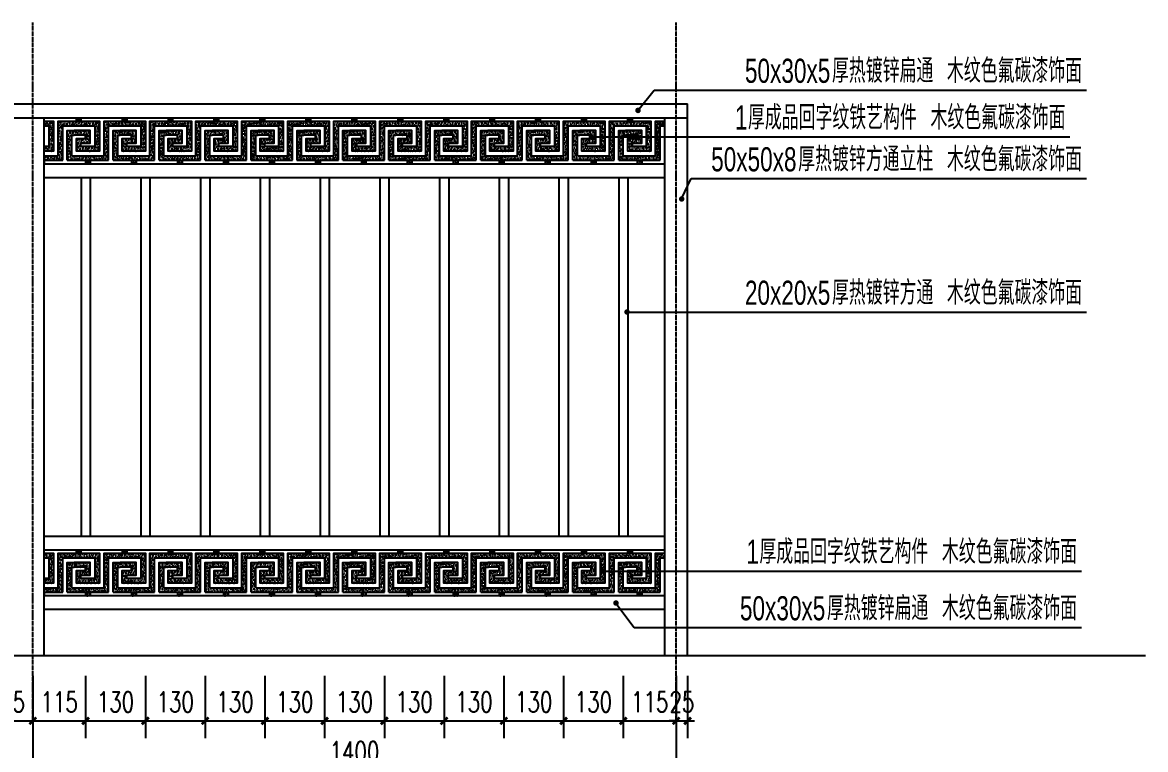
# Model space of a CAD drawing. Extents: x 89279 to 111786, y 534 to 10463.
# Drawn here: x 104512 to 106956, y 6730 to 8311 of the extents above; entities that cross this region are included whole.
import ezdxf
from ezdxf.xclip import XClip

# ---------------------------------------------------------------- set-up
doc = ezdxf.new("R2010")
doc.units = 0
doc.header["$LTSCALE"] = 10
doc.header["$MEASUREMENT"] = 0
doc.header["$XCLIPFRAME"] = 0
doc.linetypes.add('DOTE', pattern=[2.42, 2, -0.2, 0.02, -0.2])
for name, color, linetype in [('00-Palm-结构边线', 5, 'Continuous'), ('00-Palm-道路中线', 1, 'DOTE'), ('00-园建', 4, 'Continuous'), ('00-填充', 8, 'Continuous'), ('DIM_LEAD', 3, 'Continuous'), ('PUB_DIM', 3, 'Continuous'), ('PUB_TEXT', 7, 'Continuous')]:
    doc.layers.add(name, color=color, linetype=linetype)
doc.styles.add('_TCH_DIM_T3', font='SIMPLEX', dxfattribs={"width": 0.705882, "bigfont": 'GBCBIG'})
doc.styles.add('PALMstyle', font='HAIWENRS', dxfattribs={"width": 0.7, "bigfont": 'HZTXT'})
doc.dimstyles.new('_TCH_ARCH&&15', dxfattribs={"dimtxt": 44.625, "dimasz": 15, "dimexe": 37.5, "dimexo": 45, "dimgap": 18.9375, "dimtad": 1, "dimdec": 0, "dimzin": 0, "dimdsep": 46, "dimtxsty": '_TCH_DIM_T3', "dimblk": 'ARCHTICK', "dimcen": 0.09, "dimclrt": 7, "dimazin": 2, "dimtfac": 1, "dimtdec": 0, "dimtix": 1, "dimtmove": 2, "dimatfit": 3, "dimfxl": 0, "dimtolj": 1, "dimtzin": 0, "dimarcsym": 0})

# ---------------------------------------------------------------- blocks, each defined once
blk = doc.blocks.new('DGF')
at = {"layer": '00-填充'}
h = blk.add_hatch(dxfattribs=at)
h.set_pattern_fill('AR-SAND', color=256, scale=2)
h.set_pattern_definition([(37.5, (-4886.039, 140.2917), (-0.16000313, 4.89413237), [0, -3.8608, 0, -4.318, 0, -4.1275]), (7.5, (-4886.039, 140.292), (4.49523283, 7.168251), [0, -2.0828, 0, -3.4798, 0, -1.3335]), (327.5, (-4889.163, 140.2917), (7.9099237, 0.01437185), [0, -1.27, 0, -4.572, 0, -5.969]), (317.5, (-4889.163, 140.292), (7.63556452, 2.22929323), [0, -0.635, 0, -2.9972, 0, -3.429])])
h.paths.add_polyline_path([(98370.5, 8236.9), (98280.5, 8236.9), (98280.5, 8162.6), (98290.5, 8152.6), (98290.5, 8226.9), (98316, 8226.9), (98360.5, 8226.9), (98360.5, 8181.8), (98330.3, 8181.8), (98330.3, 8189.4), (98350.5, 8189.4), (98350.5, 8216.9), (98315.6, 8216.9), (98300.5, 8216.9), (98300.5, 8151.9), (98390.5, 8151.9), (98380.5, 8161.9), (98310.5, 8161.9), (98310.5, 8206.9), (98315.6, 8206.9), (98340.5, 8206.9), (98340.5, 8199.4), (98320.3, 8199.4), (98320.3, 8171.8), (98370.5, 8171.8)])
h = blk.add_hatch(dxfattribs=at)
h.set_pattern_fill('AR-SAND', color=256, scale=2)
h.set_pattern_definition([(37.5, (-5286.039, 140.2917), (-0.16000313, 4.89413237), [0, -3.8608, 0, -4.318, 0, -4.1275]), (7.5, (-5286.039, 140.292), (4.49523283, 7.168251), [0, -2.0828, 0, -3.4798, 0, -1.3335]), (327.5, (-5289.163, 140.2917), (7.9099237, 0.01437185), [0, -1.27, 0, -4.572, 0, -5.969]), (317.5, (-5289.163, 140.292), (7.63556452, 2.22929323), [0, -0.635, 0, -2.9972, 0, -3.429])])
h.paths.add_polyline_path([(98330.5, 8244.4), (98320.5, 8244.4), (98320.5, 8236.9), (98330.5, 8236.9)])
h.paths.add_polyline_path([(98350.5, 8151.9), (98340.5, 8151.9), (98340.5, 8144.4), (98350.5, 8144.4)])
at = {"layer": '00-园建', "color": 1}
for p, q in [((98300.5, 8151.9), (98390.5, 8151.9)), ((98310.5, 8161.9), (98380.5, 8161.9))]:
    blk.add_line(p, q, dxfattribs=at)
for points in [[(98280.5, 8162.6), (98280.5, 8236.9), (98370.5, 8236.9), (98370.5, 8236.9), (98370.5, 8171.8), (98320.3, 8171.8), (98320.3, 8199.4), (98340.5, 8199.4), (98340.5, 8206.9), (98315.6, 8206.9)], [(98320.5, 8236.9), (98320.5, 8244.4)], [(98330.5, 8236.9), (98330.5, 8244.4)], [(98290.5, 8151.9), (98290.5, 8226.9), (98316, 8226.9), (98360.5, 8226.9), (98360.5, 8181.8), (98330.3, 8181.8), (98330.3, 8189.4), (98350.5, 8189.4), (98350.5, 8216.9), (98315.6, 8216.9)], [(98300.5, 8151.9), (98300.5, 8216.9), (98350.5, 8216.9)], [(98310.5, 8161.9), (98310.5, 8206.9), (98315.6, 8206.9)], [(98340.5, 8151.9), (98340.5, 8144.4)], [(98350.5, 8151.9), (98350.5, 8144.4)]]:
    blk.add_lwpolyline(points, dxfattribs=at)
blk = doc.blocks.new('_ArchTick')
at = {"color": 0, "linetype": 'ByBlock', "const_width": 0.4}
blk.add_lwpolyline([(-0.5, -0.5), (0.5, 0.5)], dxfattribs=at)
blk = doc.blocks.new('*D61')
at = {"layer": 'Defpoints', "color": 0, "transparency": 16777216}
for p in [(103134.4, 6849.1), (104534.4, 6849.1), (104534.4, 6683.3)]:
    blk.add_point(p, dxfattribs=at)
at = {"layer": 'PUB_DIM', "color": 0, "lineweight": -2, "transparency": 16777216}
for p, q in [((103134.4, 6804.1), (103134.4, 6645.8)), ((104534.4, 6804.1), (104534.4, 6645.8)), ((103134.4, 6683.3), (104534.4, 6683.3))]:
    blk.add_line(p, q, dxfattribs=at)
at = {"layer": 'PUB_DIM', "color": 0, "lineweight": -2, "transparency": 16777216, "xscale": 15, "yscale": 15, "zscale": 15, "rotation": 180}
blk.add_blockref('_ArchTick', (103134.4, 6683.3), dxfattribs=at)
at = {"layer": 'PUB_DIM', "color": 0, "lineweight": -2, "transparency": 16777216, "xscale": 15, "yscale": 15, "zscale": 15}
blk.add_blockref('_ArchTick', (104534.4, 6683.3), dxfattribs=at)
at = {"layer": 'PUB_DIM', "color": 7, "transparency": 16777216, "insert": (103819.4, 6724.6), "char_height": 44.62, "attachment_point": 5, "style": '_TCH_DIM_T3'}
blk.add_mtext('\\A1;1400', dxfattribs=at)
blk = doc.blocks.new('*D62')
at = {"layer": 'Defpoints', "color": 0, "transparency": 16777216}
for p in [(104534.4, 6849.1), (105934.4, 6849.1), (105934.4, 6683.3)]:
    blk.add_point(p, dxfattribs=at)
at = {"layer": 'PUB_DIM', "color": 0, "lineweight": -2, "transparency": 16777216}
for p, q in [((104534.4, 6804.1), (104534.4, 6645.8)), ((105934.4, 6804.1), (105934.4, 6645.8)), ((104534.4, 6683.3), (105934.4, 6683.3))]:
    blk.add_line(p, q, dxfattribs=at)
at = {"layer": 'PUB_DIM', "color": 0, "lineweight": -2, "transparency": 16777216, "xscale": 15, "yscale": 15, "zscale": 15, "rotation": 180}
blk.add_blockref('_ArchTick', (104534.4, 6683.3), dxfattribs=at)
at = {"layer": 'PUB_DIM', "color": 0, "lineweight": -2, "transparency": 16777216, "xscale": 15, "yscale": 15, "zscale": 15}
blk.add_blockref('_ArchTick', (105934.4, 6683.3), dxfattribs=at)
at = {"layer": 'PUB_DIM', "color": 7, "transparency": 16777216, "insert": (105234.4, 6724.6), "char_height": 44.62, "attachment_point": 5, "style": '_TCH_DIM_T3'}
blk.add_mtext('\\A1;1400', dxfattribs=at)
blk = doc.blocks.new('*D190')
at = {"layer": 'Defpoints', "color": 0, "transparency": 16777216}
for p in [(104419.4, 6934.9), (104534.4, 6934.9), (104534.4, 6791.9)]:
    blk.add_point(p, dxfattribs=at)
at = {"layer": 'PUB_DIM', "color": 0, "lineweight": -2, "transparency": 16777216}
for p, q in [((104419.4, 6889.9), (104419.4, 6754.4)), ((104534.4, 6889.9), (104534.4, 6754.4)), ((104419.4, 6791.9), (104534.4, 6791.9))]:
    blk.add_line(p, q, dxfattribs=at)
at = {"layer": 'PUB_DIM', "color": 0, "lineweight": -2, "transparency": 16777216, "xscale": 15, "yscale": 15, "zscale": 15, "rotation": 180}
blk.add_blockref('_ArchTick', (104419.4, 6791.9), dxfattribs=at)
at = {"layer": 'PUB_DIM', "color": 0, "lineweight": -2, "transparency": 16777216, "xscale": 15, "yscale": 15, "zscale": 15}
blk.add_blockref('_ArchTick', (104534.4, 6791.9), dxfattribs=at)
at = {"layer": 'PUB_DIM', "color": 7, "transparency": 16777216, "insert": (104476.9, 6833.1), "char_height": 44.62, "attachment_point": 5, "style": '_TCH_DIM_T3'}
blk.add_mtext('\\A1;115', dxfattribs=at)
blk = doc.blocks.new('*D191')
at = {"layer": 'Defpoints', "color": 0, "transparency": 16777216}
for p in [(104534.4, 6934.9), (104649.4, 6934.9), (104649.4, 6791.9)]:
    blk.add_point(p, dxfattribs=at)
at = {"layer": 'PUB_DIM', "color": 0, "lineweight": -2, "transparency": 16777216}
for p, q in [((104534.4, 6889.9), (104534.4, 6754.4)), ((104649.4, 6889.9), (104649.4, 6754.4)), ((104534.4, 6791.9), (104649.4, 6791.9))]:
    blk.add_line(p, q, dxfattribs=at)
at = {"layer": 'PUB_DIM', "color": 0, "lineweight": -2, "transparency": 16777216, "xscale": 15, "yscale": 15, "zscale": 15, "rotation": 180}
blk.add_blockref('_ArchTick', (104534.4, 6791.9), dxfattribs=at)
at = {"layer": 'PUB_DIM', "color": 0, "lineweight": -2, "transparency": 16777216, "xscale": 15, "yscale": 15, "zscale": 15}
blk.add_blockref('_ArchTick', (104649.4, 6791.9), dxfattribs=at)
at = {"layer": 'PUB_DIM', "color": 7, "transparency": 16777216, "insert": (104591.9, 6833.1), "char_height": 44.62, "attachment_point": 5, "style": '_TCH_DIM_T3'}
blk.add_mtext('\\A1;115', dxfattribs=at)
blk = doc.blocks.new('*D192')
at = {"layer": 'Defpoints', "color": 0, "transparency": 16777216}
for p in [(104649.4, 6934.9), (104779.4, 6934.9), (104779.4, 6791.9)]:
    blk.add_point(p, dxfattribs=at)
at = {"layer": 'PUB_DIM', "color": 0, "lineweight": -2, "transparency": 16777216}
for p, q in [((104649.4, 6889.9), (104649.4, 6754.4)), ((104779.4, 6889.9), (104779.4, 6754.4)), ((104649.4, 6791.9), (104779.4, 6791.9))]:
    blk.add_line(p, q, dxfattribs=at)
at = {"layer": 'PUB_DIM', "color": 0, "lineweight": -2, "transparency": 16777216, "xscale": 15, "yscale": 15, "zscale": 15, "rotation": 180}
blk.add_blockref('_ArchTick', (104649.4, 6791.9), dxfattribs=at)
at = {"layer": 'PUB_DIM', "color": 0, "lineweight": -2, "transparency": 16777216, "xscale": 15, "yscale": 15, "zscale": 15}
blk.add_blockref('_ArchTick', (104779.4, 6791.9), dxfattribs=at)
at = {"layer": 'PUB_DIM', "color": 7, "transparency": 16777216, "insert": (104714.4, 6833.1), "char_height": 44.62, "attachment_point": 5, "style": '_TCH_DIM_T3'}
blk.add_mtext('\\A1;130', dxfattribs=at)
blk = doc.blocks.new('*D193')
at = {"layer": 'Defpoints', "color": 0, "transparency": 16777216}
for p in [(104779.4, 6934.9), (104909.4, 6934.9), (104909.4, 6791.9)]:
    blk.add_point(p, dxfattribs=at)
at = {"layer": 'PUB_DIM', "color": 0, "lineweight": -2, "transparency": 16777216}
for p, q in [((104779.4, 6889.9), (104779.4, 6754.4)), ((104909.4, 6889.9), (104909.4, 6754.4)), ((104779.4, 6791.9), (104909.4, 6791.9))]:
    blk.add_line(p, q, dxfattribs=at)
at = {"layer": 'PUB_DIM', "color": 0, "lineweight": -2, "transparency": 16777216, "xscale": 15, "yscale": 15, "zscale": 15, "rotation": 180}
blk.add_blockref('_ArchTick', (104779.4, 6791.9), dxfattribs=at)
at = {"layer": 'PUB_DIM', "color": 0, "lineweight": -2, "transparency": 16777216, "xscale": 15, "yscale": 15, "zscale": 15}
blk.add_blockref('_ArchTick', (104909.4, 6791.9), dxfattribs=at)
at = {"layer": 'PUB_DIM', "color": 7, "transparency": 16777216, "insert": (104844.4, 6833.1), "char_height": 44.62, "attachment_point": 5, "style": '_TCH_DIM_T3'}
blk.add_mtext('\\A1;130', dxfattribs=at)
blk = doc.blocks.new('*D194')
at = {"layer": 'Defpoints', "color": 0, "transparency": 16777216}
for p in [(104909.4, 6934.9), (105039.4, 6934.9), (105039.4, 6791.9)]:
    blk.add_point(p, dxfattribs=at)
at = {"layer": 'PUB_DIM', "color": 0, "lineweight": -2, "transparency": 16777216}
for p, q in [((104909.4, 6889.9), (104909.4, 6754.4)), ((105039.4, 6889.9), (105039.4, 6754.4)), ((104909.4, 6791.9), (105039.4, 6791.9))]:
    blk.add_line(p, q, dxfattribs=at)
at = {"layer": 'PUB_DIM', "color": 0, "lineweight": -2, "transparency": 16777216, "xscale": 15, "yscale": 15, "zscale": 15, "rotation": 180}
blk.add_blockref('_ArchTick', (104909.4, 6791.9), dxfattribs=at)
at = {"layer": 'PUB_DIM', "color": 0, "lineweight": -2, "transparency": 16777216, "xscale": 15, "yscale": 15, "zscale": 15}
blk.add_blockref('_ArchTick', (105039.4, 6791.9), dxfattribs=at)
at = {"layer": 'PUB_DIM', "color": 7, "transparency": 16777216, "insert": (104974.4, 6833.1), "char_height": 44.62, "attachment_point": 5, "style": '_TCH_DIM_T3'}
blk.add_mtext('\\A1;130', dxfattribs=at)
blk = doc.blocks.new('*D195')
at = {"layer": 'Defpoints', "color": 0, "transparency": 16777216}
for p in [(105039.4, 6934.9), (105169.4, 6934.9), (105169.4, 6791.9)]:
    blk.add_point(p, dxfattribs=at)
at = {"layer": 'PUB_DIM', "color": 0, "lineweight": -2, "transparency": 16777216}
for p, q in [((105039.4, 6889.9), (105039.4, 6754.4)), ((105169.4, 6889.9), (105169.4, 6754.4)), ((105039.4, 6791.9), (105169.4, 6791.9))]:
    blk.add_line(p, q, dxfattribs=at)
at = {"layer": 'PUB_DIM', "color": 0, "lineweight": -2, "transparency": 16777216, "xscale": 15, "yscale": 15, "zscale": 15, "rotation": 180}
blk.add_blockref('_ArchTick', (105039.4, 6791.9), dxfattribs=at)
at = {"layer": 'PUB_DIM', "color": 0, "lineweight": -2, "transparency": 16777216, "xscale": 15, "yscale": 15, "zscale": 15}
blk.add_blockref('_ArchTick', (105169.4, 6791.9), dxfattribs=at)
at = {"layer": 'PUB_DIM', "color": 7, "transparency": 16777216, "insert": (105104.4, 6833.1), "char_height": 44.62, "attachment_point": 5, "style": '_TCH_DIM_T3'}
blk.add_mtext('\\A1;130', dxfattribs=at)
blk = doc.blocks.new('*D196')
at = {"layer": 'Defpoints', "color": 0, "transparency": 16777216}
for p in [(105169.4, 6934.9), (105299.4, 6934.9), (105299.4, 6791.9)]:
    blk.add_point(p, dxfattribs=at)
at = {"layer": 'PUB_DIM', "color": 0, "lineweight": -2, "transparency": 16777216}
for p, q in [((105169.4, 6889.9), (105169.4, 6754.4)), ((105299.4, 6889.9), (105299.4, 6754.4)), ((105169.4, 6791.9), (105299.4, 6791.9))]:
    blk.add_line(p, q, dxfattribs=at)
at = {"layer": 'PUB_DIM', "color": 0, "lineweight": -2, "transparency": 16777216, "xscale": 15, "yscale": 15, "zscale": 15, "rotation": 180}
blk.add_blockref('_ArchTick', (105169.4, 6791.9), dxfattribs=at)
at = {"layer": 'PUB_DIM', "color": 0, "lineweight": -2, "transparency": 16777216, "xscale": 15, "yscale": 15, "zscale": 15}
blk.add_blockref('_ArchTick', (105299.4, 6791.9), dxfattribs=at)
at = {"layer": 'PUB_DIM', "color": 7, "transparency": 16777216, "insert": (105234.4, 6833.1), "char_height": 44.62, "attachment_point": 5, "style": '_TCH_DIM_T3'}
blk.add_mtext('\\A1;130', dxfattribs=at)
blk = doc.blocks.new('*D197')
at = {"layer": 'Defpoints', "color": 0, "transparency": 16777216}
for p in [(105299.4, 6934.9), (105429.4, 6934.9), (105429.4, 6791.9)]:
    blk.add_point(p, dxfattribs=at)
at = {"layer": 'PUB_DIM', "color": 0, "lineweight": -2, "transparency": 16777216}
for p, q in [((105299.4, 6889.9), (105299.4, 6754.4)), ((105429.4, 6889.9), (105429.4, 6754.4)), ((105299.4, 6791.9), (105429.4, 6791.9))]:
    blk.add_line(p, q, dxfattribs=at)
at = {"layer": 'PUB_DIM', "color": 0, "lineweight": -2, "transparency": 16777216, "xscale": 15, "yscale": 15, "zscale": 15, "rotation": 180}
blk.add_blockref('_ArchTick', (105299.4, 6791.9), dxfattribs=at)
at = {"layer": 'PUB_DIM', "color": 0, "lineweight": -2, "transparency": 16777216, "xscale": 15, "yscale": 15, "zscale": 15}
blk.add_blockref('_ArchTick', (105429.4, 6791.9), dxfattribs=at)
at = {"layer": 'PUB_DIM', "color": 7, "transparency": 16777216, "insert": (105364.4, 6833.1), "char_height": 44.62, "attachment_point": 5, "style": '_TCH_DIM_T3'}
blk.add_mtext('\\A1;130', dxfattribs=at)
blk = doc.blocks.new('*D198')
at = {"layer": 'Defpoints', "color": 0, "transparency": 16777216}
for p in [(105429.4, 6934.9), (105559.4, 6934.9), (105559.4, 6791.9)]:
    blk.add_point(p, dxfattribs=at)
at = {"layer": 'PUB_DIM', "color": 0, "lineweight": -2, "transparency": 16777216}
for p, q in [((105429.4, 6889.9), (105429.4, 6754.4)), ((105559.4, 6889.9), (105559.4, 6754.4)), ((105429.4, 6791.9), (105559.4, 6791.9))]:
    blk.add_line(p, q, dxfattribs=at)
at = {"layer": 'PUB_DIM', "color": 0, "lineweight": -2, "transparency": 16777216, "xscale": 15, "yscale": 15, "zscale": 15, "rotation": 180}
blk.add_blockref('_ArchTick', (105429.4, 6791.9), dxfattribs=at)
at = {"layer": 'PUB_DIM', "color": 0, "lineweight": -2, "transparency": 16777216, "xscale": 15, "yscale": 15, "zscale": 15}
blk.add_blockref('_ArchTick', (105559.4, 6791.9), dxfattribs=at)
at = {"layer": 'PUB_DIM', "color": 7, "transparency": 16777216, "insert": (105494.4, 6833.1), "char_height": 44.62, "attachment_point": 5, "style": '_TCH_DIM_T3'}
blk.add_mtext('\\A1;130', dxfattribs=at)
blk = doc.blocks.new('*D199')
at = {"layer": 'Defpoints', "color": 0, "transparency": 16777216}
for p in [(105559.4, 6934.9), (105689.4, 6934.9), (105689.4, 6791.9)]:
    blk.add_point(p, dxfattribs=at)
at = {"layer": 'PUB_DIM', "color": 0, "lineweight": -2, "transparency": 16777216}
for p, q in [((105559.4, 6889.9), (105559.4, 6754.4)), ((105689.4, 6889.9), (105689.4, 6754.4)), ((105559.4, 6791.9), (105689.4, 6791.9))]:
    blk.add_line(p, q, dxfattribs=at)
at = {"layer": 'PUB_DIM', "color": 0, "lineweight": -2, "transparency": 16777216, "xscale": 15, "yscale": 15, "zscale": 15, "rotation": 180}
blk.add_blockref('_ArchTick', (105559.4, 6791.9), dxfattribs=at)
at = {"layer": 'PUB_DIM', "color": 0, "lineweight": -2, "transparency": 16777216, "xscale": 15, "yscale": 15, "zscale": 15}
blk.add_blockref('_ArchTick', (105689.4, 6791.9), dxfattribs=at)
at = {"layer": 'PUB_DIM', "color": 7, "transparency": 16777216, "insert": (105624.4, 6833.1), "char_height": 44.62, "attachment_point": 5, "style": '_TCH_DIM_T3'}
blk.add_mtext('\\A1;130', dxfattribs=at)
blk = doc.blocks.new('*D200')
at = {"layer": 'Defpoints', "color": 0, "transparency": 16777216}
for p in [(105689.4, 6934.9), (105819.4, 6934.9), (105819.4, 6791.9)]:
    blk.add_point(p, dxfattribs=at)
at = {"layer": 'PUB_DIM', "color": 0, "lineweight": -2, "transparency": 16777216}
for p, q in [((105689.4, 6889.9), (105689.4, 6754.4)), ((105819.4, 6889.9), (105819.4, 6754.4)), ((105689.4, 6791.9), (105819.4, 6791.9))]:
    blk.add_line(p, q, dxfattribs=at)
at = {"layer": 'PUB_DIM', "color": 0, "lineweight": -2, "transparency": 16777216, "xscale": 15, "yscale": 15, "zscale": 15, "rotation": 180}
blk.add_blockref('_ArchTick', (105689.4, 6791.9), dxfattribs=at)
at = {"layer": 'PUB_DIM', "color": 0, "lineweight": -2, "transparency": 16777216, "xscale": 15, "yscale": 15, "zscale": 15}
blk.add_blockref('_ArchTick', (105819.4, 6791.9), dxfattribs=at)
at = {"layer": 'PUB_DIM', "color": 7, "transparency": 16777216, "insert": (105754.4, 6833.1), "char_height": 44.62, "attachment_point": 5, "style": '_TCH_DIM_T3'}
blk.add_mtext('\\A1;130', dxfattribs=at)
blk = doc.blocks.new('*D201')
at = {"layer": 'Defpoints', "color": 0, "transparency": 16777216}
for p in [(105819.4, 6934.9), (105934.4, 6934.9), (105934.4, 6791.9)]:
    blk.add_point(p, dxfattribs=at)
at = {"layer": 'PUB_DIM', "color": 0, "lineweight": -2, "transparency": 16777216}
for p, q in [((105819.4, 6889.9), (105819.4, 6754.4)), ((105934.4, 6889.9), (105934.4, 6754.4)), ((105819.4, 6791.9), (105934.4, 6791.9))]:
    blk.add_line(p, q, dxfattribs=at)
at = {"layer": 'PUB_DIM', "color": 0, "lineweight": -2, "transparency": 16777216, "xscale": 15, "yscale": 15, "zscale": 15, "rotation": 180}
blk.add_blockref('_ArchTick', (105819.4, 6791.9), dxfattribs=at)
at = {"layer": 'PUB_DIM', "color": 0, "lineweight": -2, "transparency": 16777216, "xscale": 15, "yscale": 15, "zscale": 15}
blk.add_blockref('_ArchTick', (105934.4, 6791.9), dxfattribs=at)
at = {"layer": 'PUB_DIM', "color": 7, "transparency": 16777216, "insert": (105876.9, 6833.1), "char_height": 44.62, "attachment_point": 5, "style": '_TCH_DIM_T3'}
blk.add_mtext('\\A1;115', dxfattribs=at)
blk = doc.blocks.new('*D202')
at = {"layer": 'Defpoints', "color": 0, "transparency": 16777216}
for p in [(105934.4, 6934.9), (105959.4, 6934.9), (105959.4, 6791.9)]:
    blk.add_point(p, dxfattribs=at)
at = {"layer": 'PUB_DIM', "color": 0, "lineweight": -2, "transparency": 16777216}
for p, q in [((105934.4, 6889.9), (105934.4, 6754.4)), ((105959.4, 6889.9), (105959.4, 6754.4)), ((105934.4, 6791.9), (105919.4, 6791.9)), ((105934.4, 6791.9), (105959.4, 6791.9)), ((105959.4, 6791.9), (105974.4, 6791.9))]:
    blk.add_line(p, q, dxfattribs=at)
at = {"layer": 'PUB_DIM', "color": 0, "lineweight": -2, "transparency": 16777216, "xscale": 15, "yscale": 15, "zscale": 15}
blk.add_blockref('_ArchTick', (105934.4, 6791.9), dxfattribs=at)
at = {"layer": 'PUB_DIM', "color": 0, "lineweight": -2, "transparency": 16777216, "xscale": 15, "yscale": 15, "zscale": 15, "rotation": 180}
blk.add_blockref('_ArchTick', (105959.4, 6791.9), dxfattribs=at)
at = {"layer": 'PUB_DIM', "color": 7, "transparency": 16777216, "insert": (105946.9, 6833.1), "char_height": 44.62, "attachment_point": 5, "style": '_TCH_DIM_T3'}
blk.add_mtext('\\A1;25', dxfattribs=at)

msp = doc.modelspace()

# ---------------------------------------------------------------- linework, layer by layer
at = {"layer": '00-Palm-结构边线', "color": 6}
msp.add_lwpolyline([(101988.7, 6934.1), (106955.9, 6934.1)], dxfattribs=at)
at = {"layer": '00-Palm-道路中线', "ltscale": 0.5}
for points in [[(104534.4, 6793.4), (104534.4, 8311.4)], [(105934.4, 6793.4), (105934.4, 8311.4)]]:
    msp.add_lwpolyline(points, dxfattribs=at)
at = {"layer": '00-园建'}
for p, q in [((103109.4, 8134.1), (105959.4, 8134.1)), ((105959.4, 6934.1), (105959.4, 8134.1)), ((103109.4, 8104.1), (105959.4, 8104.1)), ((104559.4, 6934.1), (104559.4, 8104.1)), ((105909.4, 8104.1), (105909.4, 6934.1)), ((104559.4, 8004.1), (105909.4, 8004.1)), ((104559.4, 7974.1), (105909.4, 7974.1)), ((104639.4, 7974.1), (104639.4, 7194.1)), ((104659.4, 7974.1), (104659.4, 7194.1)), ((104769.4, 7974.1), (104769.4, 7194.1)), ((104789.4, 7974.1), (104789.4, 7194.1)), ((104899.4, 7974.1), (104899.4, 7194.1)), ((104919.4, 7974.1), (104919.4, 7194.1)), ((105029.4, 7974.1), (105029.4, 7194.1)), ((105049.4, 7974.1), (105049.4, 7194.1)), ((105159.4, 7974.1), (105159.4, 7194.1)), ((105179.4, 7974.1), (105179.4, 7194.1)), ((105289.4, 7974.1), (105289.4, 7194.1)), ((105309.4, 7974.1), (105309.4, 7194.1)), ((105419.4, 7974.1), (105419.4, 7194.1)), ((105439.4, 7974.1), (105439.4, 7194.1)), ((105549.4, 7974.1), (105549.4, 7194.1)), ((105569.4, 7974.1), (105569.4, 7194.1)), ((105679.4, 7974.1), (105679.4, 7194.1)), ((105699.4, 7974.1), (105699.4, 7194.1)), ((105809.4, 7974.1), (105809.4, 7194.1)), ((105829.4, 7974.1), (105829.4, 7194.1)), ((104559.4, 7194.1), (105909.4, 7194.1)), ((104559.4, 7164.1), (105909.4, 7164.1)), ((105909.4, 7064.1), (104559.4, 7064.1)), ((105909.4, 7034.1), (104559.4, 7034.1))]:
    msp.add_line(p, q, dxfattribs=at)
at = {"layer": 'DIM_LEAD'}
for p, q in [((105851.4, 8120), (105886.9, 8164.4)), ((105886.9, 8164.4), (106827.4, 8164.4)), ((105750.2, 8062.6), (105818.2, 8062.6)), ((105818.2, 8062.6), (106791.5, 8062.6)), ((105946.4, 7927.4), (105967, 7971.8)), ((105967, 7971.8), (106827.4, 7971.8)), ((105827.6, 7681.5), (105973.8, 7681.5)), ((105973.8, 7681.5), (106827.4, 7681.5)), ((105775.1, 7117.8), (105843.1, 7117.8)), ((105843.1, 7117.8), (106816.4, 7117.8)), ((105803.5, 7048.2), (105843.1, 6994.9)), ((105843.1, 6994.9), (106816.4, 6994.9))]:
    msp.add_line(p, q, dxfattribs=at)
at = {"layer": 'DIM_LEAD', "const_width": 6}
for points in [[(105849.6, 8117.7, 1), (105853.3, 8122.4, 1)], [(105747.2, 8062.6, 1), (105753.2, 8062.6, 1)], [(105945.2, 7924.7, 1), (105947.7, 7930.1, 1)], [(105824.6, 7681.5, 1), (105830.6, 7681.5, 1)], [(105772.1, 7117.8, 1), (105778.1, 7117.8, 1)], [(105801.7, 7050.7, 1), (105805.3, 7045.8, 1)]]:
    msp.add_lwpolyline(points, format="xyb", close=True, dxfattribs=at)

# ---------------------------------------------------------------- block references
at = {"layer": '00-园建', "color": 1}
ref = msp.add_blockref('DGF', (6208.9, -140.3), dxfattribs=at)
XClip(ref).set_block_clipping_path([(98350.4942308341, 8144.4317444502), (98537.8778136539, 8315.3551236545)])
for p in [(6308.9, -140.3), (6408.9, -140.3), (6508.9, -140.3), (6608.9, -140.3), (6708.9, -140.3), (6808.9, -140.3), (6908.9, -140.3), (7008.9, -140.3), (7108.9, -140.3), (7208.9, -140.3), (7308.9, -140.3), (7408.9, -140.3), (7508.9, -140.3), (6308.9, -1080.3), (6408.9, -1080.3), (6508.9, -1080.3), (6608.9, -1080.3), (6708.9, -1080.3), (6808.9, -1080.3), (6908.9, -1080.3), (7008.9, -1080.3), (7108.9, -1080.3), (7208.9, -1080.3), (7308.9, -1080.3), (7408.9, -1080.3), (7508.9, -1080.3)]:
    msp.add_blockref('DGF', p, dxfattribs=at)
ref = msp.add_blockref('DGF', (7608.9, -140.3), dxfattribs=at)
XClip(ref).set_block_clipping_path([(97992.0991213877, 8144.4317444502), (98300.494230834, 8321.7913616464)])
ref = msp.add_blockref('DGF', (6208.9, -1080.3), dxfattribs=at)
XClip(ref).set_block_clipping_path([(98350.4942308341, 8144.4317444502), (98537.8778136539, 8315.3551236545)])
ref = msp.add_blockref('DGF', (7608.9, -1080.3), dxfattribs=at)
XClip(ref).set_block_clipping_path([(97992.0991213877, 8144.4317444502), (98300.494230834, 8321.7913616464)])

# ---------------------------------------------------------------- texts
at = {"layer": 'PUB_TEXT', "style": 'PALMstyle', "width": 0.7}
for s, p in [('厚热镀锌扁通', (106273.5, 8180.1)), ('木纹色氟碳漆饰面', (106523.7, 8180.1)), ('50x30x5', (106084.1, 8180.1)), ('1', (106062.4, 8078.4)), ('厚成品回字纹铁艺构件', (106090.7, 8078.4)), ('木纹色氟碳漆饰面', (106487.9, 8078.4)), ('50x50x8', (106010.6, 7987.5)), ('厚热镀锌方通立柱', (106200, 7987.5)), ('木纹色氟碳漆饰面', (106523.7, 7987.5)), ('20x20x5', (106084.1, 7697.2)), ('厚热镀锌方通', (106273.5, 7697.2)), ('木纹色氟碳漆饰面', (106523.7, 7697.2)), ('1', (106087.3, 7133.6)), ('厚成品回字纹铁艺构件', (106115.6, 7133.6)), ('木纹色氟碳漆饰面', (106512.8, 7133.6)), ('50x30x5', (106073.2, 7010.7)), ('厚热镀锌扁通', (106262.6, 7010.7)), ('木纹色氟碳漆饰面', (106512.8, 7010.7))]:
    msp.add_text(s, height=52.5, dxfattribs=at).set_placement(p)

# ---------------------------------------------------------------- dimensions: what is measured, and where the dimension line sits
at = {"layer": 'PUB_DIM'}
for p1, p2, distance, picture, middle in [((104419.4, 6934.9), (104534.4, 6934.9), -143, '*D190', (104476.9, 6833.1)), ((104534.4, 6934.9), (104649.4, 6934.9), -143, '*D191', (104591.9, 6833.1)), ((104649.4, 6934.9), (104779.4, 6934.9), -143, '*D192', (104714.4, 6833.1)), ((104779.4, 6934.9), (104909.4, 6934.9), -143, '*D193', (104844.4, 6833.1)), ((104909.4, 6934.9), (105039.4, 6934.9), -143, '*D194', (104974.4, 6833.1)), ((105039.4, 6934.9), (105169.4, 6934.9), -143, '*D195', (105104.4, 6833.1)), ((105169.4, 6934.9), (105299.4, 6934.9), -143, '*D196', (105234.4, 6833.1)), ((105299.4, 6934.9), (105429.4, 6934.9), -143, '*D197', (105364.4, 6833.1)), ((105429.4, 6934.9), (105559.4, 6934.9), -143, '*D198', (105494.4, 6833.1)), ((105559.4, 6934.9), (105689.4, 6934.9), -143, '*D199', (105624.4, 6833.1)), ((105689.4, 6934.9), (105819.4, 6934.9), -143, '*D200', (105754.4, 6833.1)), ((105819.4, 6934.9), (105934.4, 6934.9), -143, '*D201', (105876.9, 6833.1)), ((105934.4, 6934.9), (105959.4, 6934.9), -143, '*D202', (105946.9, 6833.1)), ((104534.4, 6849.1), (105934.4, 6849.1), -165.8, '*D62', (105234.4, 6724.6))]:
    dim = msp.add_aligned_dim(p1=p1, p2=p2, distance=distance, dimstyle='_TCH_ARCH&&15', dxfattribs=at)
    dim.commit()
    dim.dimension.update_dxf_attribs({"geometry": picture, "text_midpoint": middle})
dim = msp.add_linear_dim(base=(104534.4, 6683.3), p1=(103134.4, 6849.1), p2=(104534.4, 6849.1), angle=0, dimstyle='_TCH_ARCH&&15', dxfattribs=at)
dim.commit()
dim.dimension.update_dxf_attribs({"geometry": '*D61', "text_midpoint": (103819.4, 6724.6), "dimtype": 161})

doc.saveas('drawing.dxf')
